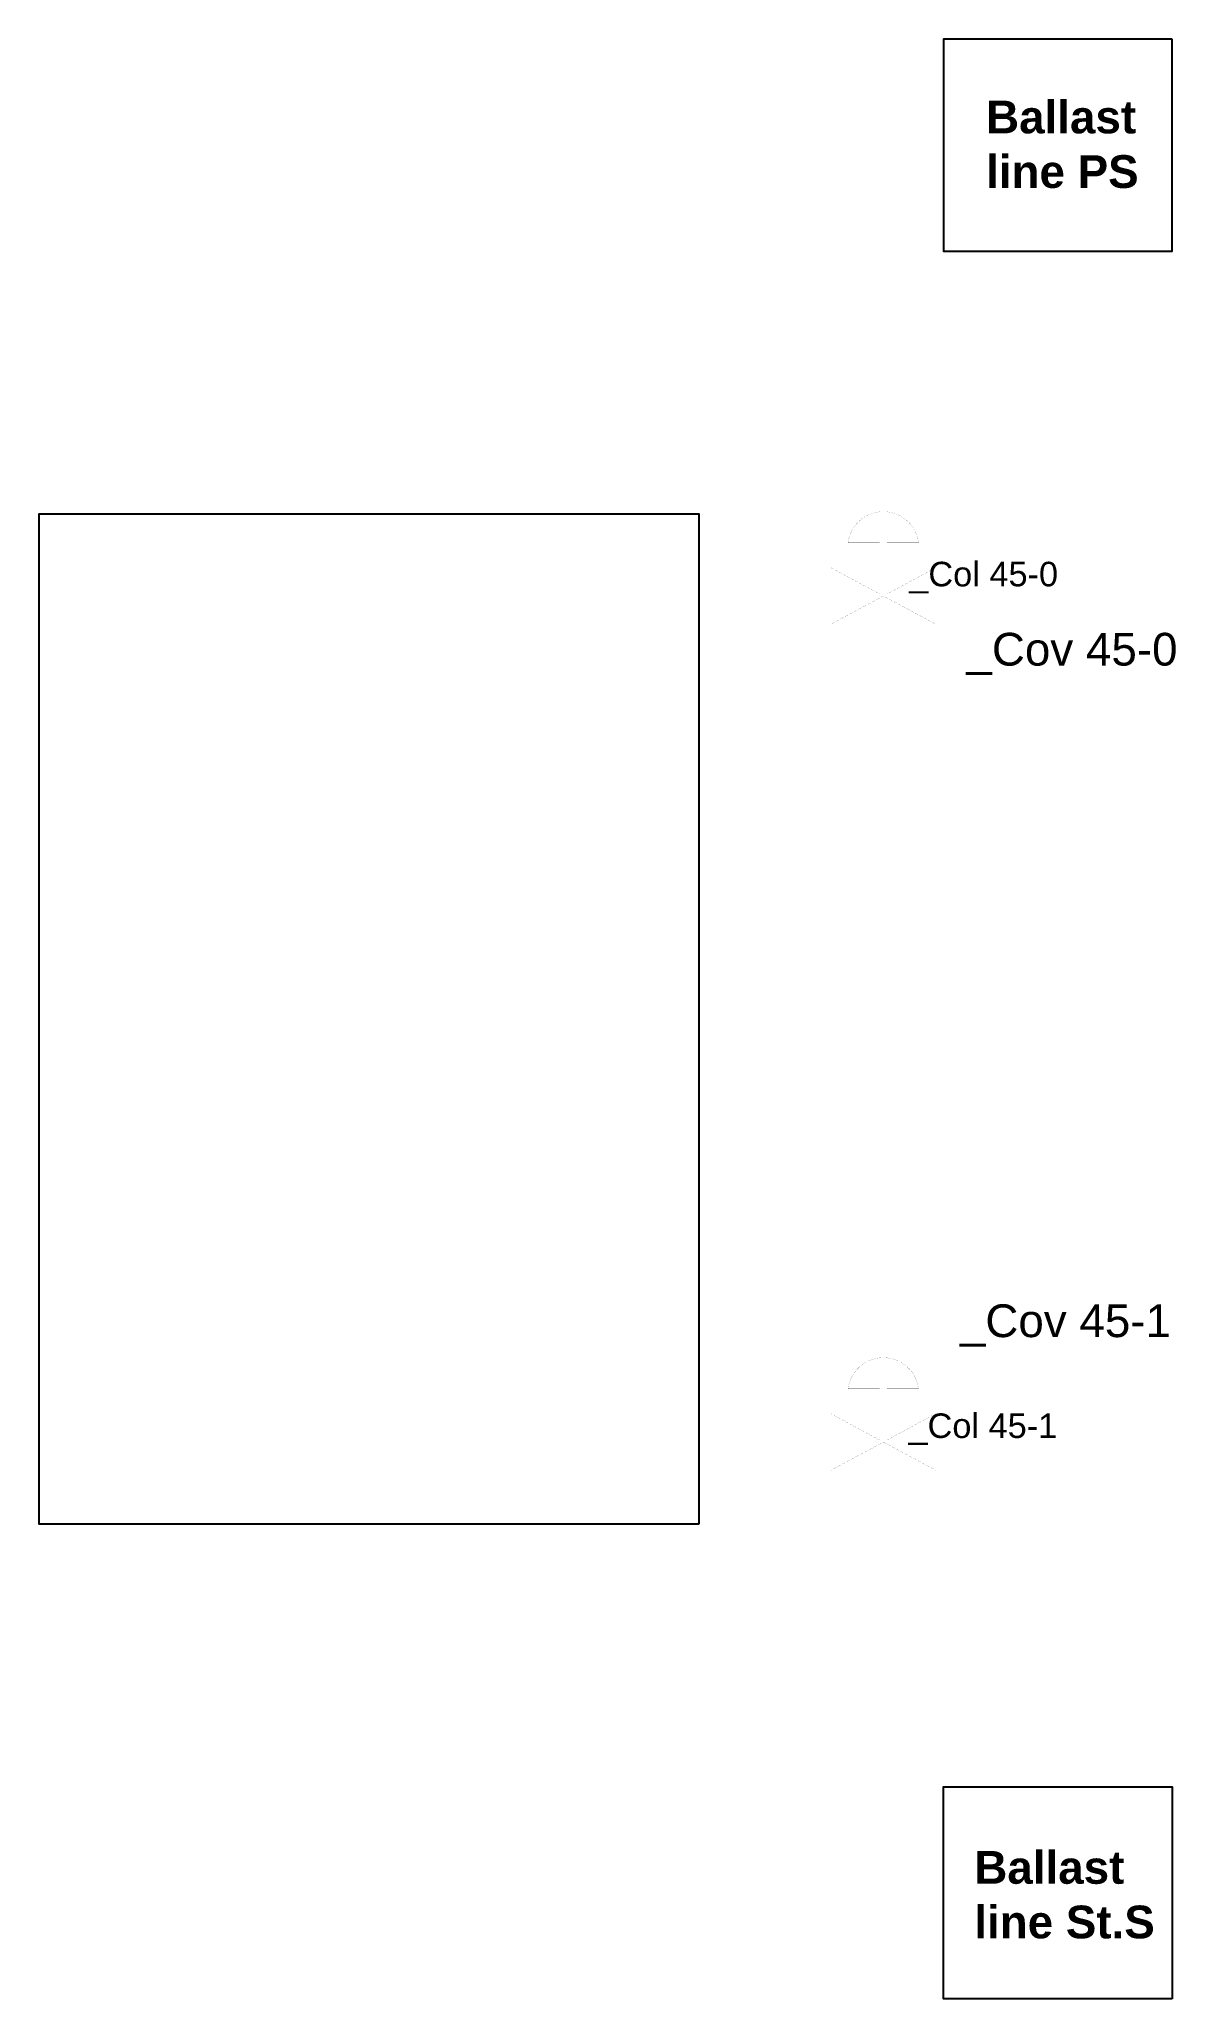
# Model space of a CAD drawing. Extents: x 125059 to 131999, y 116329 to 128299.
import ezdxf

# ---------------------------------------------------------------- set-up
doc = ezdxf.new("R2010")
doc.units = 0
doc.header["$MEASUREMENT"] = 0
for name, color, linetype in [('Omriss tanker', 20, 'CONTINUOUS'), ('Suction C', 201, 'CONTINUOUS'), ('Symboler', 42, 'CONTINUOUS'), ('TEKST', 7, 'CONTINUOUS')]:
    doc.layers.add(name, color=color, linetype=linetype)
doc.styles.add('ARIAL', font='ARIAL.TTF', dxfattribs={"height": 12})
doc.styles.add('ARIAL BOLD', font='ARIALBD.TTF')

msp = doc.modelspace()

# ---------------------------------------------------------------- linework, layer by layer
at = {"layer": 'Omriss tanker', "linetype": 'Continuous'}
for points in [[(131978, 128299), (130581, 128299), (130581, 127004), (131978, 127004)], [(129087, 119229), (125059, 119229), (125059, 125400), (129087, 125400)], [(131978, 116329), (130581, 116329), (130581, 117625), (131978, 117625)]]:
    msp.add_lwpolyline(points, close=True, dxfattribs=at)
at = {"layer": 'Suction C', "linetype": 'Continuous', "const_width": 0.3}
for points in [[(130535, 124898), (131280, 124898), (131280, 127004), (131280, 124898)], [(129892, 124898), (128164, 124898), (128164, 124191), (128364, 123991), (128164, 124191), (127964, 123991), (128164, 124191), (128164, 124898)], [(129892, 119730), (128164, 119730), (128164, 120438), (128364, 120638), (128164, 120438), (127964, 120638), (128164, 120438), (128164, 119730)], [(130535, 119730), (131280, 119730), (131280, 117625), (131280, 119730)]]:
    msp.add_lwpolyline(points, close=True, dxfattribs=at)
at = {"layer": 'Symboler', "color": 42, "linetype": 'Continuous'}
for points in [[(130236, 124910, 0.6, 0.6, 0), (130236, 125223, 0.6, 0.6, 0), (130429, 125223, 0.6, 0.6, 0.884677), (129998, 125223, 0.6, 0.6, 0), (130191, 125223, 0.6, 0.6, 0), (130191, 124910, 0.6, 0.6, 0), (129892, 125072, 0, 0, 0), (129892, 124725, 0.6, 0.6, 0), (130214, 124898, 0.6, 0.6, 0), (130535, 124725, 0, 0, 0), (130535, 125072, 0.6, 0.6, 0)], [(130236, 119742, 0.6, 0.6, 0), (130236, 120055, 0.6, 0.6, 0), (130429, 120055, 0.6, 0.6, 0.884677), (129998, 120055, 0.6, 0.6, 0), (130191, 120055, 0.6, 0.6, 0), (130191, 119742, 0.6, 0.6, 0), (129892, 119904, 0, 0, 0), (129892, 119557, 0.6, 0.6, 0), (130214, 119730, 0.6, 0.6, 0), (130535, 119557, 0, 0, 0), (130535, 119904, 0.6, 0.6, 0)]]:
    msp.add_lwpolyline(points, format="xyseb", close=True, dxfattribs=at)

# ---------------------------------------------------------------- texts
at = {"layer": 'Omriss tanker', "linetype": 'Continuous', "char_height": 200, "width": 1441.28, "attachment_point": 1, "style": 'ARIAL BOLD'}
for s, insert in [('Ballast line PS', (130841, 127924)), ('Ballast line St.S', (130769, 117232))]:
    msp.add_mtext(s, dxfattribs=dict(at, insert=insert))
at = {"layer": 'TEKST', "linetype": 'Continuous', "style": 'ARIAL'}
for s, height, p in [('_Col 45-0', 150, (130372, 124957)), ('_Cov 45-0', 200, (130721, 124473)), ('_Cov 45-1', 200, (130681, 120371)), ('_Col 45-1', 150, (130367, 119755))]:
    msp.add_text(s, height=height, dxfattribs=at).set_placement(p)

doc.saveas('drawing.dxf')
